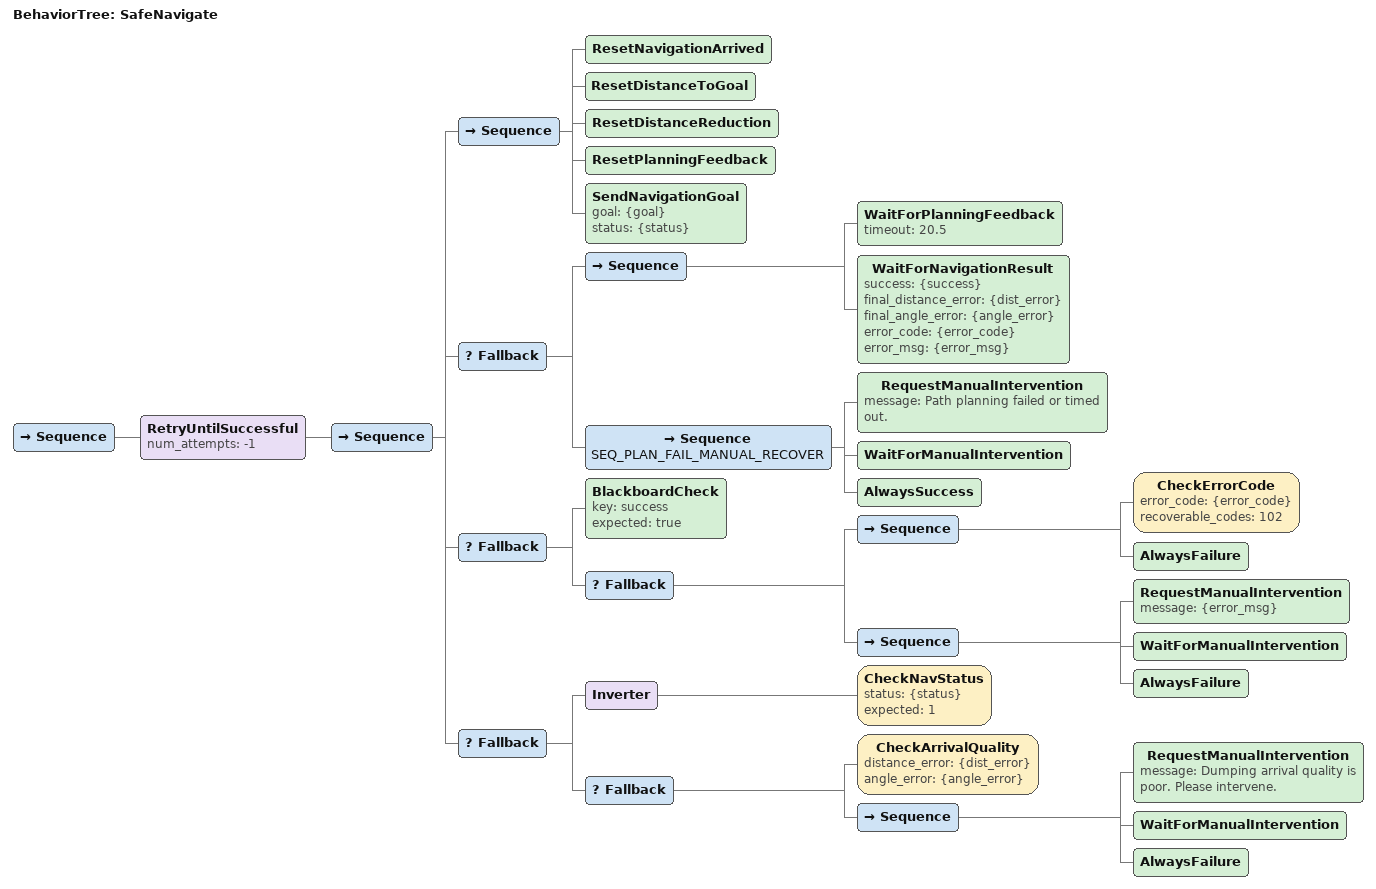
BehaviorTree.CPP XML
<BehaviorTree ID="SafeNavigate">
    <Sequence>
        <RetryUntilSuccessful num_attempts="-1">
            <Sequence>
                <Sequence>
                    <ResetNavigationArrived/>
                    <ResetDistanceToGoal/>
                    <ResetDistanceReduction/>
                    <ResetPlanningFeedback/>
                    <SendNavigationGoal goal="{goal}" status="{status}"/>
                </Sequence>

                <Fallback>
                    <Sequence>
                        <WaitForPlanningFeedback timeout="20.5"/>
                        <WaitForNavigationResult success="{success}" final_distance_error="{dist_error}" final_angle_error="{angle_error}" error_code="{error_code}" error_msg="{error_msg}"/>
                    </Sequence>
                    <Sequence name="SEQ_PLAN_FAIL_MANUAL_RECOVER">
                        <RequestManualIntervention message="Path planning failed or timed out."/>
                        <WaitForManualIntervention/>
                        <AlwaysSuccess/>
                    </Sequence>
                </Fallback>

                <Fallback>
                    <BlackboardCheck key="success" expected="true"/>
                    <Fallback>
                        <Sequence>
                            <CheckErrorCode error_code="{error_code}" recoverable_codes="102"/>
                            <AlwaysFailure/>
                        </Sequence>
                        <Sequence>
                            <RequestManualIntervention message="{error_msg}"/>
                            <WaitForManualIntervention/>
                            <AlwaysFailure/>
                        </Sequence>
                    </Fallback>
                </Fallback>

                <Fallback>
                    <Inverter>
                        <CheckNavStatus status="{status}" expected="1"/>
                    </Inverter>
                    <Fallback>
                        <CheckArrivalQuality distance_error="{dist_error}" angle_error="{angle_error}"/>
                        <Sequence>
                            <RequestManualIntervention message="Dumping arrival quality is poor. Please intervene."/>
                            <WaitForManualIntervention/>
                            <AlwaysFailure/>
                        </Sequence>
                    </Fallback>
                </Fallback>
            </Sequence>
        </RetryUntilSuccessful>
    </Sequence>
</BehaviorTree>
